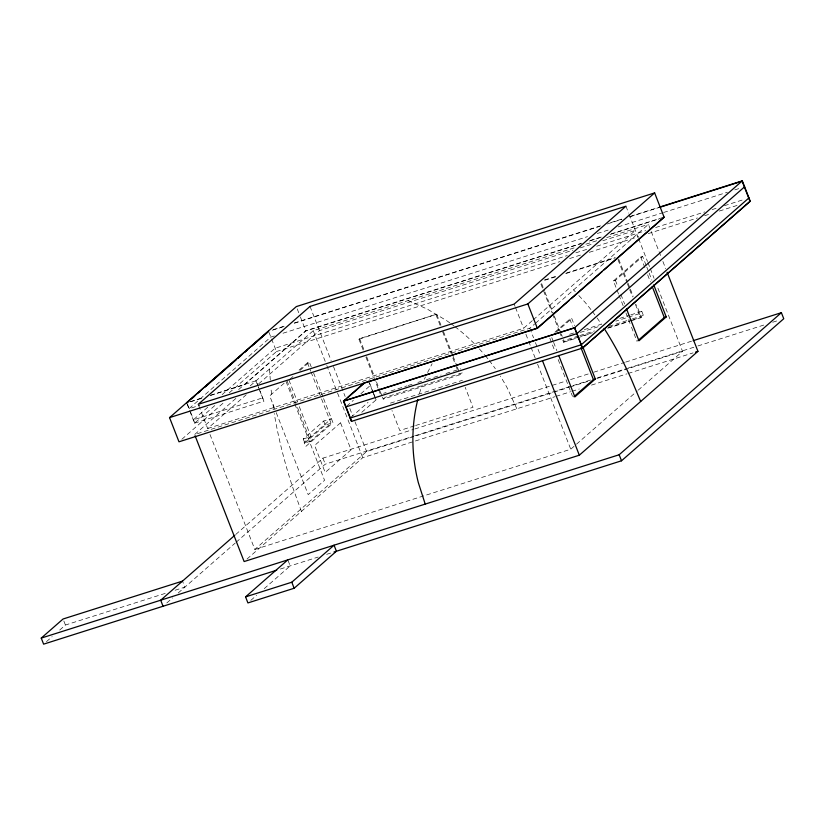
<?xml version="1.0" encoding="UTF-8"?>
<svg xmlns="http://www.w3.org/2000/svg" width="825" height="825" viewBox="0 0 825 825"><rect width="100%" height="100%" fill="white"/><g stroke="black" fill="none" stroke-linecap="round" stroke-linejoin="round"><path stroke-width="0.62" stroke-dasharray="4.12 3.09" d="M427.597 372.477L432.135 363.753M207.714 407.241L193.277 419.884L262.628 397.887M222.142 394.608L275.076 348.253L567.26 255.554M187.089 404.013L194.566 423.194L215.005 405.405M229.206 392.855L276.488 351.563L269.094 332.588M181.871 439.271L224.214 402.198M238.642 389.555L305.766 330.773L581.862 243.179M210.251 395.526L244.561 384.636L305.848 330.98L580.707 243.767M235.847 398.454L194.628 434.558L529.815 328.206L534.569 324.05M250.222 385.863L313.232 330.691L576.077 247.294M198.691 405.477L207.673 428.515L246.221 394.752M258.741 383.79L319.461 330.619L572.932 250.202M284.13 383.213L269.703 395.856L275.777 411.438M299.093 370.116L307.457 362.783L309.385 362.175L311.262 366.981M259.586 390.091L258.287 386.76L263.917 401.187L260.019 391.205M289.864 379.263L294.515 375.2M300.094 370.312L309.385 362.175M363.155 350.027L358.937 339.219L359.618 338.621L436.673 314.181L441.107 325.545M46.458 641.654L52.14 636.673M59.73 630.032L65.422 625.041L165.351 593.34M358.937 339.219L436.673 314.181M287.007 380.696L310.592 441.169L304.807 443.004L303.239 438.972L323.689 421.059L331.392 418.615L304.126 442.489L305.704 446.521L332.97 422.647L323.431 398.197M346.717 406.137L353.327 400.352M360.876 393.742L370.312 385.471M304.807 443.004L325.256 425.092L332.97 422.647M309.633 442.004L331.042 423.256L311.211 372.395M351.058 417.264L368.043 402.383M361.783 412.304L376.128 399.847L373.797 393.855M383.202 399.094L385.244 397.31L462.299 372.859L460.257 374.653L383.202 399.094L382.418 397.083M235.764 534.466L322.915 458.143L413.634 429.361M166.836 602.931L172.528 597.95M178.221 592.969L235.218 543.056M236.177 542.211L325.277 464.186L413.542 436.188M210.004 434.497L254.822 549.46L366.609 451.564L552.74 392.514M247.005 559.041L362.752 457.679L554.782 396.753M207.673 428.515L523.597 328.278L532.269 320.688M533.228 319.842L635.384 230.381L602.322 240.879M535.528 323.214L648.419 224.348L650.76 230.34M554.957 332.155L569.827 319.131L571.756 318.522L574.53 325.638M618.544 293.968L613.46 280.933L640.726 257.049L642.644 256.441L646.346 265.928M555.957 332.362L571.756 318.522M613.46 280.933L615.388 280.314L642.644 256.441M250.8 600.404L256.565 595.351M264.248 588.627L290.183 565.919L287.822 559.866M562.815 340.23L563.599 342.241L566.321 339.859L578.552 335.971M630.867 320.904L640.654 317.8L643.376 315.408L641.809 311.376L639.076 313.768L615.842 321.142M254.822 549.46L570.745 449.223L575.561 445.005M576.531 444.159L637.24 390.998M638.21 390.153L682.533 351.337L656.855 285.471M273.333 329.639L284.388 326.133M294.205 323.018L601.126 225.648M610.954 222.533L621.998 219.027M630.589 216.294L658.824 207.343M272.312 330.237L284.573 326.339M294.391 323.225L599.837 226.318M607.19 223.987L621.916 219.316M629.279 216.985L658.711 207.642M274.416 335.961L270.734 337.126L188.935 408.757L199.887 405.281M283.016 333.228L587.482 236.641M597.3 233.516L610.809 229.237M618.173 226.896L662.372 212.881M663.599 212.489L727.433 192.235M734.797 189.894L740.943 187.945M590.442 240.457L602.714 236.558M611.304 233.836L662.846 217.491M589.298 241.044L602.797 236.765M610.16 234.424L659.237 218.852M585.884 244.19L596.918 240.683M606.736 237.569L648.419 224.348M580.284 247.871L593.752 243.592M575.86 252.832L588.132 248.933M596.733 246.201L645.831 230.629M655.658 227.514L704.767 211.932M712.13 209.591L718.266 207.642M724.412 205.693L744.047 199.464M276.365 351.563L559.958 261.587M569.663 258.545L580.831 254.966M589.298 252.316L638.529 236.662M648.172 233.64L697.455 217.965M704.602 215.737L710.964 213.675M719.317 211.066L738.952 204.837M544.366 280.005L556.597 276.127M566.383 273.023L615.306 257.503M544.913 280.222L555.916 276.726M565.702 273.622L614.625 258.101M190.235 401.682L203.486 397.485M210.705 395.196L256.049 380.768L257.916 385.564M190.647 401.744L202.898 397.856M194.566 423.194L263.979 401.125M383.677 393.278L386.121 392.494M391.009 390.947L406.911 385.904M408.138 385.512L413.026 383.965M417.924 382.408L421.585 381.243M426.484 379.696L432.599 377.757M433.816 377.365L441.158 375.035M446.047 373.488L452.162 371.539M453.389 371.157L460.732 368.827M569.642 334.269L574.54 332.722M584.317 329.618L601.446 324.184M619.792 318.357L629.578 315.253M630.795 314.872L641.809 311.376M580.367 332.392L598.713 326.566M376.128 399.847L374.653 396.598M579.779 335.589L594.454 330.928M609.128 326.277L631.146 319.285M632.373 318.904L643.376 315.408M592.412 332.722L564.279 341.643L563.496 339.632M608.314 327.68L631.548 320.306M632.775 319.914L641.334 317.202L636.488 304.765M563.599 342.241L590.504 333.702M607.623 328.278L629.64 321.286M390.472 403.126L462.454 380.294M303.239 438.972L310.942 436.528L299.238 406.498M414.428 425.886L399.785 430.526L391.999 410.561M415.645 425.494L472.983 407.302L465.207 387.338M414.862 428.969L565.641 381.129M570.539 379.572L588.926 373.746M593.835 372.188L624.484 362.464M625.711 362.072L691.907 341.076M414.769 435.796L571.673 386.007M572.901 385.626L591.288 379.789M597.413 377.84L626.835 368.507M628.062 368.125L696.712 346.345M697.94 345.953L765.363 324.565M772.716 322.224L778.852 320.286M553.967 392.123L568.662 387.461M569.879 387.069L588.246 381.243M596.826 378.531L682.533 351.337M556.009 396.371L570.694 391.71M571.911 391.318L579.253 388.988M591.494 385.11L626.969 373.849M628.196 373.467L693.041 352.894M175.106 590.246L184.852 587.153L182.5 581.109M280.407 569.023L318.161 557.04M326.679 554.338L331.547 552.791M408.076 300.599L427.257 309.076L446.738 320.719A175.148 159.442 48.8 0 1 449.842 322.895M573.581 289.884L575.324 291.772M578.82 295.546L584.935 302.146A197.041 75.766 72.4 0 1 591.803 310.736M516.862 408.787L507.334 388.162A175.148 159.442 48.8 0 0 500.28 376.107M651.224 231.536L661.031 256.688M662.908 261.484L665.703 268.672M625.948 206.198L628.65 213.108M629.093 214.263L638.189 237.569M638.653 238.765L647.522 261.525M647.986 262.721L649.852 267.506M650.327 268.702L654.06 278.283M646.81 267.114L648.656 271.858M649.12 273.044L651.894 280.16M640.726 257.049L645.81 270.095M647.656 274.838L650.43 281.954M618.688 259.132L627.588 281.944M628.052 283.15L629.929 287.946M630.393 289.152L633.208 296.35M618.007 259.72L626.907 282.542M627.371 283.738L629.248 288.544M629.712 289.75L632.528 296.948M635.333 304.157L640.654 317.8M615.388 280.314L617.698 286.244M620.926 294.546L624.628 304.033M619.008 295.154L623.164 305.827M625.938 312.943L631.022 325.988M631.486 327.174L637.034 341.406M569.827 319.131L572.602 326.246M541.633 283.573L544.448 290.782M544.913 291.978L553.812 314.799M554.276 315.996L560.835 332.815M561.299 334.012L562.238 336.414M540.952 284.171L552.193 312.995M552.657 314.191L559.216 331.011M559.68 332.207L561.093 335.806M551.77 337.611L553.152 341.168M553.616 342.354L556.854 350.656M549.842 338.229L554.926 351.264M558.164 359.566L572.498 396.33M529.815 328.206L533.548 337.796M535.425 342.592L540.561 355.761M514.161 304.095L515.058 306.395M515.512 307.55L523.597 328.278M525.927 334.269L528.258 340.261M528.732 341.457L530.599 346.242M531.063 347.438L535.26 358.215M537.601 364.207L570.745 449.223M443.417 331.475L452.667 355.193M453.131 356.379L456.833 365.877M457.298 367.063L460.257 374.653M435.992 314.768L440.21 325.586M442.551 331.588L450.976 353.203M452.853 358.009L455.194 364.011M455.658 365.207L457.535 370.012M359.618 338.621L363.835 349.429M366.64 356.637L374.602 377.056M376.478 381.851L379.758 390.266M380.222 391.463L381.624 395.062M365.96 357.235L378.139 388.451M378.603 389.658L380.48 394.463M369.59 383.078L373.333 392.659M368.466 380.738L372.477 391.04M372.91 392.153L374.22 395.484M310.025 306.426L331.134 360.556M333.465 366.537L345.139 396.474M349.81 408.457L352.605 415.635M354.946 421.627L366.609 451.564M313.232 330.691L326.318 364.238M326.782 365.434L337.054 391.793M337.528 392.989L362.752 457.679M297.237 308.89L299.929 315.8M300.382 316.955L305.848 330.98M313.603 372.983L322.967 397M307.457 362.783L310.736 371.188M323.689 421.059L325.256 425.092M322.915 458.143L325.277 464.186M288.936 380.077L297.371 401.692M286.058 381.532L294.381 402.868M294.845 404.054L324.565 480.305L308.21 494.629L276.241 412.634M255.977 380.83L257.823 385.574M187.43 404.095L190.204 411.211M190.668 412.397L194.824 423.07M63.845 621.008L65.422 625.041M301.403 511.407L292.689 487.266A197.041 75.766 72.4 0 1 274.251 413.5M271.611 394.185L270.837 387.41M272.993 404.312L273.622 408.901M269.476 369.012L270.291 380.047M419.482 393.412A175.148 159.442 48.8 0 1 422.214 385.048M424.452 379.201A175.148 159.442 48.8 0 1 425.411 376.891M592.556 311.747A197.041 75.766 72.4 0 1 594.835 314.82M597.094 317.965A197.041 75.766 72.4 0 1 601.312 324.122M450.873 323.637A175.148 159.442 48.8 0 1 453.936 325.896M454.946 326.659A175.148 159.442 48.8 0 1 475.85 345.221M479.356 348.923A175.148 159.442 48.8 0 1 484.419 354.626M485.244 355.596A175.148 159.442 48.8 0 1 488.472 359.545M489.256 360.546A175.148 159.442 48.8 0 1 495.33 368.713M340.539 422.782L314.645 445.459L325.174 472.467L351.079 449.79L340.539 422.782"/><path stroke-width="1.24" d="M664.073 217.099L537.281 328.123L178.984 441.798L169.548 417.615L296.34 306.58L654.637 192.906L664.146 217.295L604.148 269.847M186.625 402.837L268.424 331.207M186.966 402.909L188.884 401.228M191.771 398.702L194.648 396.186M198.495 392.813L200.413 391.132M205.219 386.925L235.96 360.009M237.889 358.328L241.725 354.956M244.612 352.43L247.49 349.913M251.336 346.541L268.63 331.403M276.736 570.178L43.612 644.15L41.25 638.096L63.061 618.998L182.5 581.109M660.062 206.951L742.314 180.85L750.245 201.218L582.563 348.057L351.398 421.4L343.458 401.043L363.907 383.13L537.364 328.329L569.302 300.362M351.656 421.276L343.798 401.115L345.654 399.496M347.511 397.877L364.186 383.274M234.795 535.312L160.689 600.208L163.041 606.251M169.548 417.615L527.856 303.94L654.637 192.906M571.24 298.66L602.209 271.538M245.561 596.877L291.792 582.213L334.053 545.201L336.414 551.244L294.154 588.256L247.923 602.931L245.561 596.877L287.822 559.866M343.458 401.043L574.623 327.7L742.314 180.85M744.624 186.78L576.933 333.62L345.768 406.962M748.956 197.907L581.274 344.747L350.109 418.089M573.891 396.701L593.412 379.603L595.33 378.995L582.852 346.985M637.972 340.581L664.3 317.522L666.229 316.913L653.74 284.903M595.33 378.995L574.881 396.907L558.7 355.4M666.229 316.913L638.962 340.787L626.474 308.777M195.092 435.755L244.138 561.547L579.325 455.204L697.94 351.337L667.105 272.271M41.25 638.096L619.163 454.75L781.388 312.675L783.75 318.728L621.514 460.793L333.981 552.018M659.938 207.25L742.129 181.18L749.987 201.331L582.44 348.057L574.582 327.896L343.798 401.115M693.134 340.684L781.388 312.675M695.485 352.11L697.94 351.337M640.674 401.476L630.919 378.262A197.041 75.766 72.4 0 0 604.117 328.402M652.276 286.698L664.3 317.522M574.623 327.7L582.563 348.057M580.924 347.593L593.412 379.603M619.163 454.75L621.514 460.793M527.856 303.94L537.364 328.329M542.427 360.556L579.325 455.204M291.792 582.213L294.154 588.256M425.215 504.096L418.327 482.635A175.148 159.442 48.8 0 1 417.821 399.475M310.025 306.426L198.237 404.322L514.161 304.095L625.948 206.198L310.025 306.426"/></g></svg>
